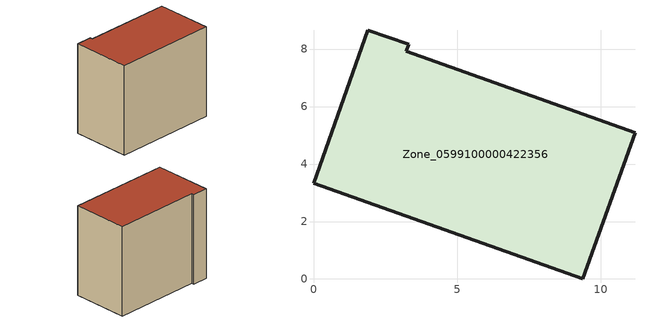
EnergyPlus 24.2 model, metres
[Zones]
Zone_0599100000422356
 floor ground (C_G): 0,3.33 1.89,8.66 3.31,8.16 3.22,7.92 11.19,5.09 9.38,0 z0.56
 wall outside (C_F): 9.38,0 11.19,5.09 3.22,7.92 3.31,8.16 1.89,8.66 0,3.33 9.38,0 z0.56:9.24
 roof outside (C_R): 1.89,8.66 0,3.33 9.38,0 11.19,5.09 3.22,7.92 3.31,8.16 z9.24
[BUILDING]
Pand.0599100000422356: North Axis=0; Terrain=City; Loads Convergence Tolerance Value=0.04; Temperature Convergence Tolerance Value=0.4; Solar Distribution=FullExterior; Maximum Number of Warmup Days=25; Minimum Number of Warmup Days=1
[Site:Location]
Rotterdam.The.Hague.AP_ZH_NLD Design_Conditions: Latitude=51.96; Longitude=4.45; Time Zone=1; Elevation=-4.5
[SITE:GROUNDTEMPERATURE:BUILDINGSURFACE]
18, 18, 18, 18, 18, 18, 18, 18, 18, 18, 18, 18
[MATERIAL] Thermal Absorptance=0.9; Solar Absorptance=0.7; Visible Absorptance=0.7
Name | Roughness | Thickness | Conductivity | Density | Specific Heat
G.TI.2006-2014 | MediumSmooth | 0.15 | 0.06 | 540 | 1210
F.TI.2006-2014 | Rough | 0.3 | 0.12 | 1920 | 840
R.TI.2006-2014 | MediumRough | 0.2 | 0.08 | 1500 | 1000
[CONSTRUCTION]
C_G: G.TI.2006-2014
C_F: F.TI.2006-2014
C_R: R.TI.2006-2014
[ZONE]
Zone_0599100000422356: Type=1; Multiplier=1; Ceiling Height=Autocalculate; Volume=Autocalculate; Floor Area=autocalculate; Part of Total Floor Area=Yes
[ZONEINFILTRATION:DESIGNFLOWRATE]
Infil_Zone_0599100000422356: Zone or ZoneList or Space or SpaceList=Zone_0599100000422356; Schedule=AlwaysOn; Design Flow Rate Calculation Method=Flow/Area; Flow Rate per Floor Area=0.0015; Constant Term Coefficient=1; Temperature Term Coefficient=0; Velocity Term Coefficient=0; Velocity Squared Term Coefficient=0
[HVACTEMPLATE:ZONE:IDEALLOADSAIRSYSTEM]
Zone_0599100000422356: Maximum Heating Supply Air Temperature=50; Minimum Cooling Supply Air Temperature=13; Maximum Heating Supply Air Humidity Ratio=0.0156; Minimum Cooling Supply Air Humidity Ratio=0.0077; Heating Limit=NoLimit; Cooling Limit=NoLimit; Dehumidification Control Type=ConstantSensibleHeatRatio; Cooling Sensible Heat Ratio=0.7; Dehumidification Setpoint=60; Humidification Control Type=None; Humidification Setpoint=30; Outdoor Air Method=None; Outdoor Air Flow Rate per Person=0.00944; Outdoor Air Flow Rate per Zone Floor Area=0; Outdoor Air Flow Rate per Zone=0; Demand Controlled Ventilation Type=None; Outdoor Air Economizer Type=NoEconomizer; Heat Recovery Type=None; Sensible Heat Recovery Effectiveness=0.7; Latent Heat Recovery Effectiveness=0.65
[ZONECONTROL:THERMOSTAT]
ThermostatControl_Zone_0599100000422356: Zone or ZoneList=Zone_0599100000422356; Control Type Schedule=DualSetpointControlType; Control 1=Thermostat_Zone_0599100000422356; Temperature Difference Between Cutout And Setpoint=0
[THERMOSTATSETPOINT:DUALSETPOINT]
Thermostat_Zone_0599100000422356: Heating Setpoint Temperature Schedule=HeatingSetpoint_Zone_0599100000422356; Cooling Setpoint Temperature Schedule=CoolingSetpoint_Zone_0599100000422356
[SCHEDULE:COMPACT]
HeatingSetpoint_Zone_0599100000422356: Through: 12/31, For: AllDays, Until: 24:00, 21
CoolingSetpoint_Zone_0599100000422356: Through: 12/31, For: AllDays, Until: 24:00, 24
DualSetpointControlType: Through: 12/31, For: AllDays, Until: 24:00, 4
AlwaysOn: Through: 12/31, For: AllDays, Until: 24:00, 1
